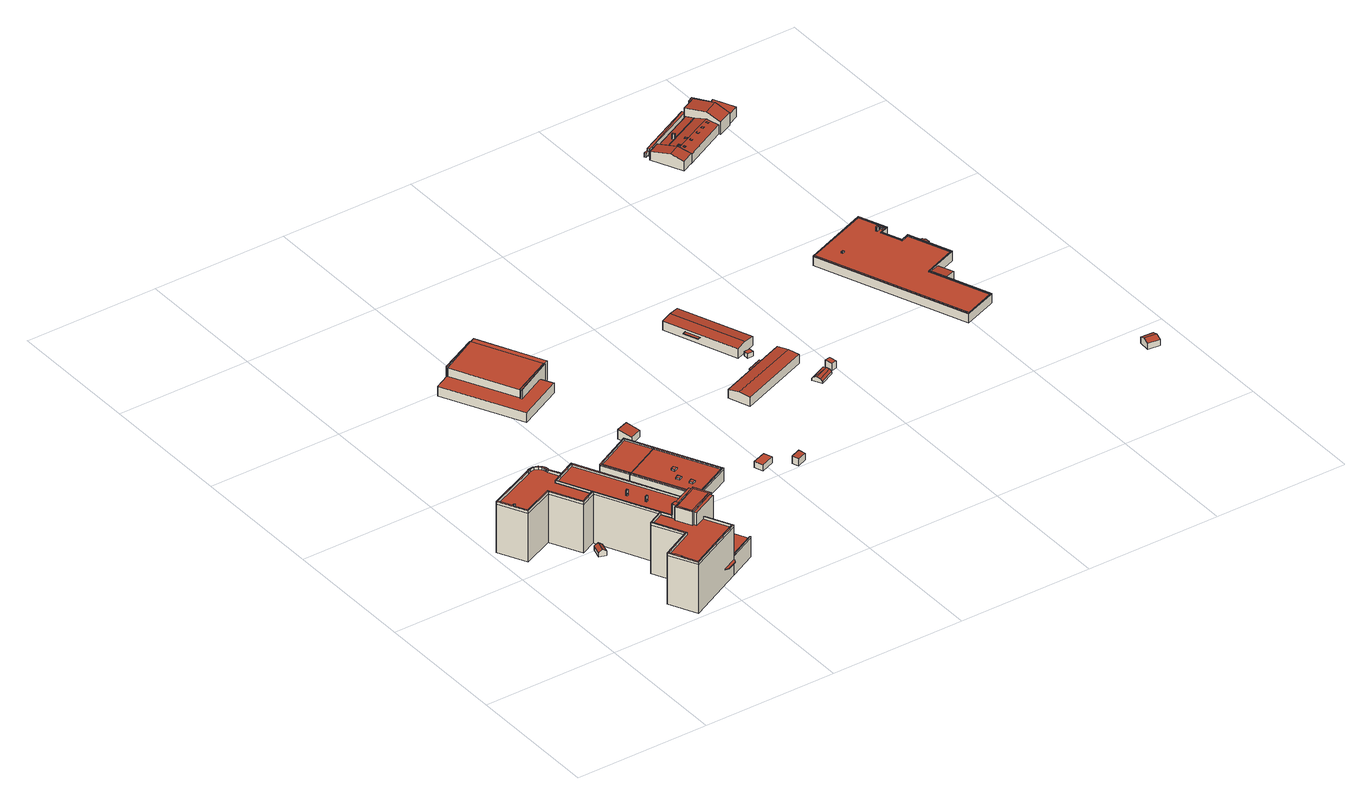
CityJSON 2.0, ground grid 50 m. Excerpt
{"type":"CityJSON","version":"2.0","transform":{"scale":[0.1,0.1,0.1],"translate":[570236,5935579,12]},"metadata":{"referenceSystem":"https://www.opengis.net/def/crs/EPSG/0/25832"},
"CityObjects":{
"building1":{"type":"Building","attributes":{"Grundfläche 2D":"10.996940","Grundhöhe NN":"15.233"},"geometry":[{"type":"Solid","lod":"3","boundaries":[[[[0,1,2,3]],[[4,0,3,5]],[[5,3,2,6,7]],[[4,5,7,8]],[[1,0,4,8,9]],[[2,1,9,6]],[[7,6,9,8]]]],"semantics":{"surfaces":[{"type":"RoofSurface"},{"type":"WallSurface"},{"type":"GroundSurface"}],"values":[[0,0,1,1,1,1,2]]}}]},
"building2":{"type":"Building","attributes":{"Grundfläche 2D":"1399.948325","Grundhöhe NN":"14.405"},"children":["building2-1","building2-2","building2-3","building2-4","building2-5","building2-6","building2-7","building2-8"],"geometry":[{"type":"MultiSurface","lod":"3","boundaries":[[[10,11,12,13,14,15,16,17,18,19,20,21,22,23,24,25,26,27,28,29,30,31,32,33,34,35,36,37,38,39,40,41]],[[42,43,44,45,46,47,48,49,50,51,52,53,54,55,56,57,58,59]],[[60,61,41,40,62,24,23,63,64,65,66,67,68]],[[69,70,71,72,73,74,75,76]],[[77,78,79,80,81,82,83]],[[84,85,86,87,88,89,90,91,92,93,94,95,96,97,98,99,100,101]],[[102,103,104,105,106,107,108,109,110,111,112,113,114,115,116,117,118,119]],[[120,121,122,123,124]],[[125,126,127,128,129,130,131]],[[132,133,134,135]],[[136,133,132]],[[137,138,133,136]],[[139,138,137]],[[140,141,142,138,139]],[[143,144,135,134,142,141,145,146,147]],[[134,133,138,142]],[[148,149,150,151]],[[152,153,154,155]],[[156,157,158,159,160]],[[88,25,24,161,89]],[[88,87,26,25]],[[87,86,27,26]],[[86,85,28,27]],[[29,84,101,30]],[[31,30,101,100]],[[32,31,100,99]],[[33,32,99,98]],[[98,97,34,33]],[[35,34,97,96]],[[96,95,36,35]],[[37,36,95,94]],[[38,37,94,93]],[[39,38,93,92]],[[91,162,40,39,92]],[[163,10,41,164,165]],[[163,166,11,10]],[[166,167,12,11]],[[167,168,13,12]],[[168,169,14,13]],[[169,170,15,14]],[[170,171,16,15]],[[171,172,17,16]],[[172,173,18,17]],[[173,174,19,18]],[[174,175,20,19]],[[175,176,21,20]],[[176,177,22,21]],[[178,179,23,22,177]],[[180,51,50,181,182]],[[180,183,52,51]],[[183,184,53,52]],[[184,185,54,53]],[[185,186,55,54]],[[186,187,56,55]],[[106,105,58,57]],[[105,104,59,58]],[[104,103,42,59]],[[103,102,43,42]],[[44,43,102,119]],[[119,118,45,44]],[[46,45,118,117]],[[117,116,47,46]],[[116,115,48,47]],[[114,188,49,48,115]],[[189,190,61,60]],[[190,164,41,61]],[[40,162,191,62]],[[191,161,24,62]],[[49,188,192,64,63,23,179,181,50]],[[120,124,66,65]],[[124,123,67,66]],[[68,67,123,122]],[[180,182,193,194]],[[183,180,194,195]],[[184,183,195,196]],[[185,184,196,197]],[[198,186,185,197,199,81]],[[80,79,127,126,187,186,198,81]],[[200,78,77,83,82,201,202]],[[82,81,199,201]],[[203,129,128,127,79,78,200]],[[129,203,204,74,130]],[[130,74,73,131]],[[163,165,205,206]],[[166,163,206,207]],[[167,166,207,208]],[[168,167,208,209]],[[169,168,209,210]],[[170,169,210,211]],[[171,170,211,212]],[[172,171,212,213]],[[173,172,213,214]],[[174,173,214,215]],[[175,174,215,216]],[[176,175,216,217]],[[177,176,217,218]],[[178,177,218,219]],[[136,132,135,111,110,109]],[[152,155,72,71,139,137,136,109,108]],[[69,220,221,141,140,139,71,70]],[[146,145,141,221,222,148,151]],[[144,112,111,135]],[[149,148,222,223]],[[189,60,68,122,121,150,149,223,224]],[[190,189,224,225]],[[165,164,190,225,205]],[[162,91,90,191]],[[161,191,90,89]],[[181,179,178,219,193,182]],[[188,114,113,192]],[[152,108,107,153]],[[57,56,187,126,125,154,153,107,106]],[[73,72,155,154,125,131]],[[120,65,64,156,160,150,121]],[[157,156,64,192,113,112,144]],[[157,144,143,158]],[[158,143,147,159]],[[151,150,160,159,147,146]],[[226,76,75,74,204,227]],[[69,76,226,220]],[[212,211,210,209,208,207,206,205,225,224,223,222,221,220,226,227,204,203,200,202,201,199,197,196,195,194,193,219,218,217,216,215,214,213]]],"semantics":{"surfaces":[{"type":"RoofSurface"},{"type":"WallSurface"},{"type":"GroundSurface"}],"values":[0,0,0,0,0,0,0,0,0,0,0,0,0,0,0,0,0,0,0,1,1,1,1,1,1,1,1,1,1,1,1,1,1,1,1,1,1,1,1,1,1,1,1,1,1,1,1,1,1,1,1,1,1,1,1,1,1,1,1,1,1,1,1,1,1,1,1,1,1,1,1,1,1,1,1,1,1,1,1,1,1,1,1,1,1,1,1,1,1,1,1,1,1,1,1,1,1,1,1,1,1,1,1,1,1,1,1,1,1,1,1,1,1,1,1,1,1,1,1,1,2]}}]},
"building2-1":{"type":"BuildingInstallation","parents":["building2"],"geometry":[{"type":"MultiSurface","lod":"3","boundaries":[[[228,229,230,231]],[[231,230,232,233]],[[228,231,233,234]],[[229,228,234,235]],[[230,229,235,232]]],"semantics":{"surfaces":[{"type":"RoofSurface"},{"type":"WallSurface"}],"values":[0,1,1,1,1]}}]},
"building2-2":{"type":"BuildingInstallation","parents":["building2"],"geometry":[{"type":"MultiSurface","lod":"3","boundaries":[[[236,237,238,239]],[[239,238,240,241]],[[236,239,241,242]],[[237,236,242,243]],[[238,237,243,240]]],"semantics":{"surfaces":[{"type":"RoofSurface"},{"type":"WallSurface"}],"values":[0,1,1,1,1]}}]},
"building2-3":{"type":"BuildingInstallation","parents":["building2"],"geometry":[{"type":"MultiSurface","lod":"3","boundaries":[[[244,245,246,247]],[[247,246,248,249]],[[244,247,249,250]],[[245,244,250,251]],[[246,245,251,248]]],"semantics":{"surfaces":[{"type":"RoofSurface"},{"type":"WallSurface"}],"values":[0,1,1,1,1]}}]},
"building2-4":{"type":"BuildingInstallation","parents":["building2"],"geometry":[{"type":"MultiSurface","lod":"3","boundaries":[[[252,253,254,255]],[[255,254,256,257]],[[252,255,257,258]],[[253,252,258,259]],[[254,253,259,256]]],"semantics":{"surfaces":[{"type":"RoofSurface"},{"type":"WallSurface"}],"values":[0,1,1,1,1]}}]},
"building2-5":{"type":"BuildingInstallation","parents":["building2"],"geometry":[{"type":"MultiSurface","lod":"3","boundaries":[[[260,261,262,263]],[[75,76,263,262]],[[76,69,260,263]],[[70,261,260,69]],[[70,75,262,261]]],"semantics":{"surfaces":[{"type":"RoofSurface"},{"type":"WallSurface"}],"values":[0,1,1,1,1]}}]},
"building2-6":{"type":"BuildingInstallation","parents":["building2"],"geometry":[{"type":"MultiSurface","lod":"3","boundaries":[[[264,265,266,267,198]],[[266,265,264,82,83,77]],[[267,266,77,80]],[[198,267,80,81]],[[264,198,81,82]]],"semantics":{"surfaces":[{"type":"RoofSurface"},{"type":"WallSurface"}],"values":[0,1,1,1,1]}}]},
"building2-7":{"type":"BuildingInstallation","parents":["building2"],"geometry":[{"type":"MultiSurface","lod":"3","boundaries":[[[268,269,270,271]],[[29,28,271,270]],[[272,268,271,28,85]],[[269,268,272,273]],[[84,29,270,269,273]]],"semantics":{"surfaces":[{"type":"RoofSurface"},{"type":"WallSurface"}],"values":[0,1,1,1,1]}}]},
"building2-8":{"type":"BuildingInstallation","parents":["building2"],"geometry":[{"type":"MultiSurface","lod":"3","boundaries":[[[274,275,276,277,278,279]],[[280,281,278,277]],[[281,282,279,278]],[[282,283,274,279]],[[283,284,275,274]],[[284,285,276,275]],[[285,280,277,276]],[[280,285,284,283,282,281]]],"semantics":{"surfaces":[{"type":"RoofSurface"},{"type":"WallSurface"},{"type":"OuterCeilingSurface"}],"values":[0,1,1,1,1,1,1,2]}}]},
"building3":{"type":"Building","attributes":{"Grundfläche 2D":"179.910492","Grundhöhe NN":"15.247"},"geometry":[{"type":"Solid","lod":"3","boundaries":[[[[286,287,288,289,290,291,292,293]],[[294,295,296,297]],[[298,297,288,287]],[[297,296,289,288]],[[290,289,296,295]],[[295,294,291,290]],[[294,299,292,291]],[[299,300,293,292]],[[300,301,286,293]],[[301,298,287,286]],[[300,299,302,303]],[[301,300,303,304]],[[298,301,304,305]],[[299,294,297,298,305,302]],[[305,304,303,302]]]],"semantics":{"surfaces":[{"type":"RoofSurface"},{"type":"WallSurface"},{"type":"GroundSurface"}],"values":[[0,0,1,1,1,1,1,1,1,1,1,1,1,1,2]]}}]},
"building4":{"type":"Building","attributes":{"Grundfläche 2D":"414.117150","Grundhöhe NN":"15.307"},"children":["building4-1","building4-2","building4-3"],"geometry":[{"type":"Solid","lod":"3","boundaries":[[[[306,307,288,287,308,309,292,291]],[[297,310,311,294]],[[312,308,287,298]],[[312,313,309,308]],[[313,299,292,309]],[[299,294,291,292]],[[294,311,306,291]],[[311,310,307,306]],[[288,307,310,297]],[[298,287,288,297]],[[298,297,294,299,314,315]],[[312,298,315,316]],[[313,312,316,317]],[[299,313,317,314]],[[316,315,314,317]]]],"semantics":{"surfaces":[{"type":"RoofSurface"},{"type":"WallSurface"},{"type":"GroundSurface"}],"values":[[0,0,1,1,1,1,1,1,1,1,1,1,1,1,2]]}}]},
"building4-1":{"type":"BuildingInstallation","parents":["building4"],"geometry":[{"type":"MultiSurface","lod":"3","boundaries":[[[318,319,320,321]],[[321,320,322,323]],[[318,321,323,324]],[[319,318,324,325]],[[320,319,325,322]]],"semantics":{"surfaces":[{"type":"RoofSurface"},{"type":"WallSurface"}],"values":[0,1,1,1,1]}}]},
"building4-2":{"type":"BuildingInstallation","parents":["building4"],"geometry":[{"type":"MultiSurface","lod":"3","boundaries":[[[326,327,328,329]],[[330,331,329,328]],[[326,329,331,332]],[[327,326,332,333]],[[333,330,328,327]]],"semantics":{"surfaces":[{"type":"RoofSurface"},{"type":"WallSurface"}],"values":[0,1,1,1,1]}}]},
"building4-3":{"type":"BuildingInstallation","parents":["building4"],"geometry":[{"type":"MultiSurface","lod":"3","boundaries":[[[334,335,336,337]],[[337,336,338,339]],[[339,340,334,337]],[[340,341,335,334]],[[336,335,341,338]]],"semantics":{"surfaces":[{"type":"RoofSurface"},{"type":"WallSurface"}],"values":[0,1,1,1,1]}}]},
"building5":{"type":"Building","attributes":{"Grundfläche 2D":"747.707586","Grundhöhe NN":"15.273"},"children":["building5-1","building5-2"],"geometry":[{"type":"Solid","lod":"3","boundaries":[[[[342,343,344,345,346]],[[342,346,345,347,348,349,350,351,352,353]],[[354,355,349,348]],[[356,351,350]],[[357,358,359,360,361,362,363,364,365,366]],[[345,344,367,368]],[[347,345,368,369]],[[348,347,369,370]],[[355,354,348,370,371,359,358]],[[355,358,357,349]],[[349,357,366,350]],[[350,366,365,356]],[[356,365,364,351]],[[372,353,352,351,364,363,373]],[[342,353,372,374]],[[343,342,374,375]],[[344,343,375,367]],[[360,359,371,376]],[[361,360,376,377]],[[362,361,377,378]],[[363,362,378,373]],[[370,369,368,367,375,374,372,373,378,377,376,371]]]],"semantics":{"surfaces":[{"type":"RoofSurface"},{"type":"WallSurface"},{"type":"GroundSurface"}],"values":[[0,0,0,0,0,1,1,1,1,1,1,1,1,1,1,1,1,1,1,1,1,2]]}}]},
"building5-1":{"type":"BuildingInstallation","parents":["building5"],"geometry":[{"type":"MultiSurface","lod":"3","boundaries":[[[342,346,379,380,353]],[[342,346,342,353]],[[350,356,379,346,381]],[[356,351,380,379]],[[351,352,353,380]]],"semantics":{"surfaces":[{"type":"RoofSurface"},{"type":"WallSurface"}],"values":[0,1,1,1,1]}}]},
"building5-2":{"type":"BuildingInstallation","parents":["building5"],"geometry":[{"type":"MultiSurface","lod":"3","boundaries":[[[382,383,384,385,345,347]],[[348,354,355,384,383,382]],[[355,349,345,385,384]],[[348,382,347]]],"semantics":{"surfaces":[{"type":"RoofSurface"},{"type":"WallSurface"}],"values":[0,1,1,1]}}]},
"building6":{"type":"Building","attributes":{"Grundfläche 2D":"24.891942","Grundhöhe NN":"15.248"},"geometry":[{"type":"Solid","lod":"3","boundaries":[[[[386,387,388,389]],[[390,391,389,388]],[[391,392,386,389]],[[392,393,387,386]],[[393,390,388,387]],[[393,392,391,390]]]],"semantics":{"surfaces":[{"type":"RoofSurface"},{"type":"WallSurface"},{"type":"GroundSurface"}],"values":[[0,1,1,1,1,2]]}}]},
"building7":{"type":"Building","attributes":{"Grundfläche 2D":"18.030884","Grundhöhe NN":"15.237"},"geometry":[{"type":"Solid","lod":"3","boundaries":[[[[394,395,396,397]],[[398,399,397,396]],[[399,400,394,397]],[[400,401,395,394]],[[401,398,396,395]],[[401,400,399,398]]]],"semantics":{"surfaces":[{"type":"RoofSurface"},{"type":"WallSurface"},{"type":"GroundSurface"}],"values":[[0,1,1,1,1,2]]}}]},
"building8":{"type":"Building","attributes":{"Grundfläche 2D":"9.480301","Grundhöhe NN":"14.914"},"geometry":[{"type":"Solid","lod":"3","boundaries":[[[[402,403,404,405]],[[406,407,405,404]],[[407,408,402,405]],[[408,409,403,402]],[[409,406,404,403]],[[409,408,407,406]]]],"semantics":{"surfaces":[{"type":"RoofSurface"},{"type":"WallSurface"},{"type":"GroundSurface"}],"values":[[0,1,1,1,1,2]]}}]},
"building9":{"type":"Building","attributes":{"Grundfläche 2D":"239.875899","Grundhöhe NN":"15.065"},"children":["building9-1"],"geometry":[{"type":"Solid","lod":"3","boundaries":[[[[410,411,412,413]],[[412,414,415,413]],[[411,410,416,417]],[[414,412,411,417,418]],[[415,414,418,419]],[[416,410,413,415,419]],[[417,416,419,418]]]],"semantics":{"surfaces":[{"type":"RoofSurface"},{"type":"WallSurface"},{"type":"GroundSurface"}],"values":[[0,0,1,1,1,1,2]]}}]},
"building9-1":{"type":"BuildingInstallation","parents":["building9"],"geometry":[{"type":"MultiSurface","lod":"3","boundaries":[[[420,421,422,423]],[[424,425,423,422]],[[425,426,420,423]],[[426,427,421,420]],[[427,424,422,421]],[[427,426,425,424]]],"semantics":{"surfaces":[{"type":"RoofSurface"},{"type":"WallSurface"},{"type":"OuterCeilingSurface"}],"values":[0,1,1,1,1,2]}}]},
"building10":{"type":"Building","attributes":{"Grundfläche 2D":"3.942896","Grundhöhe NN":"15.190"},"geometry":[{"type":"Solid","lod":"3","boundaries":[[[[428,429,430,431]],[[432,433,431,430]],[[433,434,428,431]],[[434,435,429,428]],[[435,432,430,429]],[[435,434,433,432]]]],"semantics":{"surfaces":[{"type":"RoofSurface"},{"type":"WallSurface"},{"type":"GroundSurface"}],"values":[[0,1,1,1,1,2]]}}]},
"building11":{"type":"Building","attributes":{"Grundfläche 2D":"238.827164","Grundhöhe NN":"15.019"},"children":["building11-1"],"geometry":[{"type":"Solid","lod":"3","boundaries":[[[[436,437,438,439]],[[437,440,441,438]],[[440,437,436,442,443]],[[440,443,444,441]],[[439,438,441,444,445]],[[436,439,445,442]],[[444,443,442,445]]]],"semantics":{"surfaces":[{"type":"RoofSurface"},{"type":"WallSurface"},{"type":"GroundSurface"}],"values":[[0,0,1,1,1,1,2]]}}]},
"building11-1":{"type":"BuildingInstallation","parents":["building11"],"geometry":[{"type":"MultiSurface","lod":"3","boundaries":[[[446,447,448,449]],[[450,451,449,448]],[[451,452,446,449]],[[452,453,447,446]],[[453,450,448,447]],[[453,452,451,450]]],"semantics":{"surfaces":[{"type":"RoofSurface"},{"type":"WallSurface"},{"type":"OuterCeilingSurface"}],"values":[0,1,1,1,1,2]}}]},
"building12":{"type":"Building","attributes":{"Grundfläche 2D":"23.758027","Grundhöhe NN":"15.000"},"geometry":[{"type":"Solid","lod":"3","boundaries":[[[[454,455,456,457]],[[458,454,457,459]],[[460,459,461]],[[458,459,460]],[[462,461,463]],[[460,461,462]],[[463,461,459,457,456,464,465]],[[462,463,465,466]],[[467,455,454,458,460,462,466,468]],[[456,455,467,464]],[[466,465,464,467,468]]]],"semantics":{"surfaces":[{"type":"RoofSurface"},{"type":"WallSurface"},{"type":"GroundSurface"}],"values":[[0,0,0,0,0,0,1,1,1,1,2]]}}]},
"building13":{"type":"Building","attributes":{"Grundfläche 2D":"5.948503","Grundhöhe NN":"14.941"},"geometry":[{"type":"Solid","lod":"3","boundaries":[[[[469,470,471,472]],[[473,474,472,471]],[[474,475,469,472]],[[475,476,470,469]],[[476,473,471,470]],[[476,475,474,473]]]],"semantics":{"surfaces":[{"type":"RoofSurface"},{"type":"WallSurface"},{"type":"GroundSurface"}],"values":[[0,1,1,1,1,2]]}}]},
"building14":{"type":"Building","attributes":{"Grundfläche 2D":"1216.744386","Grundhöhe NN":"14.390"},"children":["building14-1","building14-2","building14-3","building14-4","building14-5"],"geometry":[{"type":"Solid","lod":"3","boundaries":[[[[477,478,479,480,481,482,483,484,485,486,487],[488,489,490,491,492,493,494,495,496,497,498,499]],[[500,501,502,503,504,505,506,507,508,509,510,511]],[[490,489,503,502]],[[502,501,491,490]],[[492,491,501,500]],[[500,511,493,492]],[[511,510,494,493]],[[495,494,510,509]],[[496,495,509,508]],[[508,507,497,496]],[[507,506,498,497]],[[506,505,499,498]],[[512,513,477,487]],[[513,514,478,477]],[[514,515,479,478]],[[515,516,480,479]],[[516,517,481,480]],[[517,518,482,481]],[[519,483,482,518]],[[519,520,484,483]],[[505,504,488,499]],[[489,488,504,503]],[[521,522,523,486,485,484,520]],[[523,512,487,486]],[[512,523,524,525]],[[513,512,525,526]],[[514,513,526,527]],[[515,514,527,528]],[[516,515,528,529]],[[517,516,529,530]],[[518,517,530,531]],[[519,518,531,532]],[[520,519,532,533]],[[523,522,521,520,533,534,524]],[[524,534,533,532,531,530,529,528,527,526,525]]]],"semantics":{"surfaces":[{"type":"RoofSurface"},{"type":"WallSurface"},{"type":"GroundSurface"}],"values":[[0,0,1,1,1,1,1,1,1,1,1,1,1,1,1,1,1,1,1,1,1,1,1,1,1,1,1,1,1,1,1,1,1,1,2]]}}]},
"building14-1":{"type":"BuildingInstallation","parents":["building14"],"geometry":[{"type":"MultiSurface","lod":"3","boundaries":[[[535,536,537,538]],[[538,537,539,540]],[[535,538,540,541]],[[536,535,541,542]],[[537,536,542,539]]],"semantics":{"surfaces":[{"type":"RoofSurface"},{"type":"WallSurface"}],"values":[0,1,1,1,1]}}]},
"building14-2":{"type":"BuildingInstallation","parents":["building14"],"geometry":[{"type":"MultiSurface","lod":"3","boundaries":[[[543,544,545,546]],[[546,545,547,548]],[[543,546,548,549]],[[544,543,549,550]],[[545,544,550,547]]],"semantics":{"surfaces":[{"type":"RoofSurface"},{"type":"WallSurface"}],"values":[0,1,1,1,1]}}]},
"building14-3":{"type":"BuildingInstallation","parents":["building14"],"geometry":[{"type":"MultiSurface","lod":"3","boundaries":[[[551,552,553,554]],[[554,553,555,556]],[[551,554,556,557]],[[552,551,557,558]],[[553,552,558,555]]],"semantics":{"surfaces":[{"type":"RoofSurface"},{"type":"WallSurface"}],"values":[0,1,1,1,1]}}]},
"building14-4":{"type":"BuildingInstallation","parents":["building14"],"geometry":[{"type":"MultiSurface","lod":"3","boundaries":[[[559,560,561,562]],[[563,564,562,561]],[[564,565,559,562]],[[565,566,560,559]],[[566,563,561,560]],[[566,565,564,563]]],"semantics":{"surfaces":[{"type":"RoofSurface"},{"type":"WallSurface"},{"type":"OuterCeilingSurface"}],"values":[0,1,1,1,1,2]}}]},
"building14-5":{"type":"BuildingInstallation","parents":["building14"],"geometry":[{"type":"MultiSurface","lod":"3","boundaries":[[[567,568,569,570]],[[571,572,573,568,567,574,575,576]],[[570,569,577,578]],[[574,567,570,578,579]],[[575,574,579,580]],[[576,575,580,581]],[[571,576,581,582]],[[572,571,582,583]],[[573,572,583,584]],[[569,568,573,584,577]],[[577,584,583,582,581,580,579,578]]],"semantics":{"surfaces":[{"type":"RoofSurface"},{"type":"WallSurface"},{"type":"OuterCeilingSurface"}],"values":[0,0,1,1,1,1,1,1,1,1,2]}}]},
"building15":{"type":"Building","attributes":{"Grundfläche 2D":"1.382675","Grundhöhe NN":"13.227"},"geometry":[{"type":"Solid","lod":"3","boundaries":[[[[585,586,587,588]],[[589,590,588,587]],[[590,591,585,588]],[[591,592,586,585]],[[592,589,587,586]],[[592,591,590,589]]]],"semantics":{"surfaces":[{"type":"RoofSurface"},{"type":"WallSurface"},{"type":"GroundSurface"}],"values":[[0,1,1,1,1,2]]}}]},
"building16":{"type":"Building","attributes":{"Grundfläche 2D":"27.230017","Grundhöhe NN":"14.350"},"geometry":[{"type":"Solid","lod":"3","boundaries":[[[[593,594,595,596]],[[597,598,596,595]],[[598,599,593,596]],[[599,600,594,593]],[[600,597,595,594]],[[600,599,598,597]]]],"semantics":{"surfaces":[{"type":"RoofSurface"},{"type":"WallSurface"},{"type":"GroundSurface"}],"values":[[0,1,1,1,1,2]]}}]},
"building17":{"type":"Building","attributes":{"Grundfläche 2D":"120.356057","Grundhöhe NN":"13.075"},"children":["building17-1"],"geometry":[{"type":"Solid","lod":"3","boundaries":[[[[601,602,603,604,605,606]],[[607,608,609,610,611,612]],[[613,614,615,616,611,610]],[[602,601,617,618]],[[603,602,618,619]],[[601,606,605,604,620,617]],[[607,612,621,622]],[[623,620,604,603,619,624,615,614,613,610,609,608,607,622,625]],[[616,615,624,626]],[[621,612,611,616,626]],[[624,619,618,617,620,623,625,622,621,626]]]],"semantics":{"surfaces":[{"type":"RoofSurface"},{"type":"WallSurface"},{"type":"GroundSurface"}],"values":[[0,0,0,1,1,1,1,1,1,1,2]]}}]},
"building17-1":{"type":"BuildingInstallation","parents":["building17"],"geometry":[{"type":"MultiSurface","lod":"3","boundaries":[[[627,628,629,630]],[[606,631,630,629]],[[631,632,627,630]],[[628,627,632,605]],[[629,628,605,606]]],"semantics":{"surfaces":[{"type":"RoofSurface"},{"type":"WallSurface"}],"values":[0,1,1,1,1]}}]},
"building18":{"type":"Building","attributes":{"Grundfläche 2D":"20.171327","Grundhöhe NN":"15.499"},"geometry":[{"type":"Solid","lod":"3","boundaries":[[[[633,634,635,636]],[[637,633,636,638]],[[638,636,635,639,640]],[[637,638,640,641]],[[634,633,637,641,642]],[[635,634,642,639]],[[640,639,642,641]]]],"semantics":{"surfaces":[{"type":"RoofSurface"},{"type":"WallSurface"},{"type":"GroundSurface"}],"values":[[0,0,1,1,1,1,2]]}}]},
"building19":{"type":"Building","attributes":{"Grundfläche 2D":"29.594068","Grundhöhe NN":"12.738"},"geometry":[{"type":"Solid","lod":"3","boundaries":[[[[643,644,645,646,647]],[[648,645,644,649]],[[650,651,652,643,647,646]],[[652,653,644,643]],[[653,654,649,644]],[[654,655,648,649]],[[655,656,645,648]],[[656,650,646,645]],[[650,656,655,654,653,652,651]]]],"semantics":{"surfaces":[{"type":"RoofSurface"},{"type":"WallSurface"},{"type":"GroundSurface"}],"values":[[0,0,1,1,1,1,1,1,2]]}}]},
"building20":{"type":"Building","attributes":{"Grundfläche 2D":"246.777810","Grundhöhe NN":"12.738"},"children":["building20-1","building20-2","building20-3","building20-4","building20-5","building20-6","building20-7"],"geometry":[{"type":"Solid","lod":"3","boundaries":[[[[657,658,659,660,661,662]],[[659,601,604,663,662,661,660]],[[664,665,666,667]],[[668,669,667,666]],[[658,657,670,671]],[[604,601,672,673]],[[657,662,663,604,673,674,675,670]],[[665,664,676,677]],[[668,666,665,677,678]],[[669,668,678,679]],[[659,658,671,676,664,667,669,679,672,601]],[[670,675,674,673,672,679,678,677,676,671]]]],"semantics":{"surfaces":[{"type":"RoofSurface"},{"type":"WallSurface"},{"type":"GroundSurface"}],"values":[[0,0,0,0,1,1,1,1,1,1,1,2]]}}]},
"building20-1":{"type":"BuildingInstallation","parents":["building20"],"geometry":[{"type":"MultiSurface","lod":"3","boundaries":[[[680,681,682,683]],[[681,680,684,685]],[[680,683,686,684]],[[683,682,687,686]],[[682,681,685,687]]],"semantics":{"surfaces":[{"type":"RoofSurface"},{"type":"WallSurface"}],"values":[0,1,1,1,1]}}]},
"building20-2":{"type":"BuildingInstallation","parents":["building20"],"geometry":[{"type":"MultiSurface","lod":"3","boundaries":[[[688,689,690,691]],[[690,689,692,693]],[[691,690,693,694]],[[694,695,688,691]],[[695,692,689,688]]],"semantics":{"surfaces":[{"type":"RoofSurface"},{"type":"WallSurface"}],"values":[0,1,1,1,1]}}]},
"building20-3":{"type":"BuildingInstallation","parents":["building20"],"geometry":[{"type":"MultiSurface","lod":"3","boundaries":[[[696,697,698,699]],[[699,698,700,701]],[[696,699,701,702]],[[702,703,697,696]],[[703,700,698,697]]],"semantics":{"surfaces":[{"type":"RoofSurface"},{"type":"WallSurface"}],"values":[0,1,1,1,1]}}]},
"building20-4":{"type":"BuildingInstallation","parents":["building20"],"geometry":[{"type":"MultiSurface","lod":"3","boundaries":[[[704,705,706,707]],[[707,706,708,709]],[[704,707,709,710]],[[710,711,705,704]],[[711,708,706,705]]],"semantics":{"surfaces":[{"type":"RoofSurface"},{"type":"WallSurface"}],"values":[0,1,1,1,1]}}]},
"building20-5":{"type":"BuildingInstallation","parents":["building20"],"geometry":[{"type":"MultiSurface","lod":"3","boundaries":[[[712,713,714,715]],[[715,714,716,717]],[[714,713,718,716]],[[712,715,717,719]],[[713,712,719,718]]],"semantics":{"surfaces":[{"type":"RoofSurface"},{"type":"WallSurface"}],"values":[0,1,1,1,1]}}]},
"building20-6":{"type":"BuildingInstallation","parents":["building20"],"geometry":[{"type":"MultiSurface","lod":"3","boundaries":[[[720,721,722,723]],[[723,722,724,725]],[[720,723,725,726]],[[721,720,726,727]],[[722,721,727,724]]],"semantics":{"surfaces":[{"type":"RoofSurface"},{"type":"WallSurface"}],"values":[0,1,1,1,1]}}]},
"building20-7":{"type":"BuildingInstallation","parents":["building20"],"geometry":[{"type":"MultiSurface","lod":"3","boundaries":[[[728,729,730,731]],[[732,733,731,730]],[[728,731,733,734]],[[734,735,729,728]],[[730,729,735,732]]],"semantics":{"surfaces":[{"type":"RoofSurface"},{"type":"WallSurface"}],"values":[0,1,1,1,1]}}]},
"building21":{"type":"Building","attributes":{"Grundfläche 2D":"40.689357","Grundhöhe NN":"12.738"},"children":["building21-1"],"geometry":[{"type":"Solid","lod":"3","boundaries":[[[[736,737,738,739]],[[738,740,741,739]],[[736,739,741,742]],[[737,736,742,743]],[[738,737,743,740]],[[741,740,743,742]]]],"semantics":{"surfaces":[{"type":"RoofSurface"},{"type":"WallSurface"},{"type":"GroundSurface"}],"values":[[0,1,1,1,1,2]]}}]},
"building21-1":{"type":"BuildingInstallation","parents":["building21"],"geometry":[{"type":"MultiSurface","lod":"3","boundaries":[[[744,745,746,747]],[[746,748,749,747]],[[744,747,749,750]],[[745,744,750,751]],[[746,745,751,748]],[[751,750,749,748]]],"semantics":{"surfaces":[{"type":"RoofSurface"},{"type":"WallSurface"},{"type":"OuterCeilingSurface"}],"values":[0,1,1,1,1,2]}}]}
},
"vertices":[
[265,430,57],[278,426,48],[289,466,48],[276,470,57],[252,434,48],[263,474,48],[289,466,32],[263,474,32],[252,434,32],[278,426,32],
[248,701,222],[248,707,222],[247,713,222],[245,719,222],[242,724,222],[231,735,222],[215,741,222],[198,739,222],[184,731,222],[8,653,222],[60,550,222],[176,602,222],[232,488,222],[289,516,222],[287,520,222],[234,494,222],[177,608,222],[62,556,222],[41,599,222],[39,604,222],[15,651,222],[186,727,222],[200,735,222],[215,736,222],[229,730,222],[237,723,222],[240,717,222],[242,712,222],[243,706,222],[244,700,222],[265,657,222],[269,659,222],[309,62,221],[312,63,221],[302,82,221],[300,81,221],[289,102,221],[401,159,221],[344,271,221],[398,298,221],[396,301,221],[339,272,221],[395,161,221],[282,103,221],[334,2,221],[546,108,221],[498,203,221],[494,201,221],[540,110,221],[336,8,221],[513,311,222],[326,687,222],[228,638,222],[396,301,222],[416,263,222],[419,264,222],[233,636,222],[324,681,222],[510,309,222],[546,268,63],[547,265,63],[557,246,63],[552,243,63],[553,240,63],[599,264,63],[588,285,63],[586,288,63],[649,163,96],[622,216,96],[518,164,96],[545,111,96],[546,108,96],[651,160,96],[650,161,96],[39,604,212],[41,599,212],[62,556,212],[177,608,212],[234,494,212],[287,520,212],[228,638,212],[265,657,212],[244,700,212],[243,706,212],[242,712,212],[240,717,212],[237,723,212],[229,730,212],[215,736,212],[200,735,212],[186,727,212],[15,651,212],[312,63,212],[309,62,212],[336,8,212],[540,110,212],[494,201,212],[456,183,212],[451,193,212],[446,190,212],[418,245,212],[417,248,212],[422,250,212],[416,263,212],[398,298,212],[344,271,212],[401,159,212],[289,102,212],[300,81,212],[302,82,212],[419,264,214],[432,271,214],[510,309,214],[324,681,214],[233,636,214],[557,233,127],[498,203,127],[518,164,127],[622,216,127],[623,216,127],[599,264,127],[553,240,127],[418,245,264],[449,197,265],[425,247,265],[417,248,264],[446,190,264],[451,193,264],[548,247,265],[557,246,264],[546,268,264],[527,305,264],[524,296,265],[423,248,265],[422,250,264],[523,302,264],[438,260,264],[440,256,265],[523,302,260],[517,313,260],[432,271,260],[438,260,260],[451,193,260],[456,183,260],[557,233,260],[552,243,260],[416,263,266],[422,250,266],[423,248,266],[440,256,266],[432,271,266],[287,520,214],[265,657,214],[248,701,212],[269,659,214],[269,659,212],[248,707,212],[247,713,212],[245,719,212],[242,724,212],[231,735,212],[215,741,212],[198,739,212],[184,731,212],[8,653,212],[60,550,212],[176,602,212],[232,488,212],[289,516,212],[289,516,214],[339,272,212],[396,301,214],[396,301,212],[395,161,212],[282,103,212],[334,2,212],[546,108,212],[498,203,212],[398,298,214],[513,311,214],[326,687,214],[228,638,214],[416,263,214],[396,301,24],[339,272,24],[395,161,24],[282,103,24],[334,2,24],[546,108,103],[546,108,24],[622,216,24],[651,160,24],[650,161,24],[623,216,24],[599,264,24],[269,659,24],[248,701,24],[248,707,24],[247,713,24],[245,719,24],[242,724,24],[231,735,24],[215,741,24],[198,739,24],[184,731,24],[8,653,24],[60,550,24],[176,602,24],[232,488,24],[289,516,24],[546,268,24],[527,305,24],[523,302,24],[517,313,24],[513,311,24],[326,687,24],[586,288,24],[588,285,24],
[376,454,226],[385,458,226],[383,462,226],[374,457,226],[383,462,214],[374,457,214],[376,454,214],[385,458,214],
[402,381,220],[407,383,220],[404,388,220],[399,386,220],[404,388,214],[399,386,214],[402,381,214],[407,383,214],
[371,443,220],[376,445,220],[373,450,220],[369,448,220],[373,450,214],[369,448,214],[371,443,214],[376,445,214],
[407,390,226],[416,395,226],[415,398,226],[406,394,226],[415,398,214],[406,394,214],[407,390,214],[416,395,214],
[546,268,73],[547,265,73],[588,285,73],[586,288,73],
[651,160,103],[650,161,103],[649,163,103],[545,111,103],
[46,601,225],[43,606,225],[39,604,225],[41,599,225],[46,601,212],[43,606,212],
[505,74,88],[540,90,88],[546,103,88],[543,107,88],[490,80,88],[492,77,88],[543,107,86],[490,80,86],[492,77,86],[505,74,86],[540,90,86],[546,103,86],
[511,790,85],[559,693,85],[563,695,85],[517,787,85],[657,858,85],[703,765,85],[707,767,85],[659,864,85],[703,765,80],[657,858,80],[517,787,80],[563,695,80],[559,693,80],[707,767,80],[659,864,80],[511,790,80],[707,767,32],[659,864,32],[511,790,32],[559,693,32],
[813,545,85],[673,475,85],[671,469,85],[819,543,85],[673,475,80],[813,545,80],[671,469,80],[819,543,80],[707,767,33],[559,693,33],[671,469,33],[819,543,33],
[692,533,86],[705,539,86],[699,551,86],[686,545,86],[699,551,80],[686,545,80],[692,533,80],[705,539,80],
[681,636,86],[687,624,86],[700,630,86],[694,643,86],[700,630,80],[694,643,80],[681,636,80],[687,624,80],
[665,588,86],[671,576,86],[683,582,86],[677,594,86],[683,582,80],[677,594,80],[665,588,80],[671,576,80],
[677,1322,107],[694,1330,107],[576,1567,107],[559,1558,107],[676,1323,107],[557,1562,107],[414,1491,102],[418,1487,102],[536,1253,102],[536,1247,102],[647,1303,106],[679,1319,107],[415,1489,102],[416,1486,102],[533,1252,102],[418,1487,70],[416,1486,70],[415,1489,70],[359,1461,70],[502,1175,70],[670,1259,70],[647,1303,70],[536,1247,70],[533,1252,70],[536,1253,70],[576,1567,33],[559,1558,33],[557,1562,33],[414,1491,33],[415,1489,33],[679,1319,33],[647,1303,33],[677,1322,33],[694,1330,33],[359,1461,33],[502,1175,33],[670,1259,33],
[533,1252,107],[536,1247,107],[646,1308,106],
[414,1491,107],[415,1489,107],[416,1486,107],[418,1487,107],
[748,900,58],[730,949,68],[685,933,68],[703,883,58],[685,933,32],[703,883,32],[748,900,32],[730,949,32],
[956,518,56],[1006,537,56],[994,568,56],[944,550,56],[994,568,32],[944,550,32],[956,518,32],[1006,537,32],
[1067,479,55],[1103,493,55],[1094,516,58],[1058,502,58],[1094,516,29],[1058,502,29],[1067,479,29],[1103,493,29],
[1370,1018,65],[1104,914,65],[1119,875,70],[1385,979,70],[1134,836,65],[1401,940,65],[1370,1018,31],[1104,914,31],[1134,836,31],[1401,940,31],
[1232,978,57],[1237,966,57],[1291,987,57],[1286,999,57],[1291,987,55],[1286,999,55],[1232,978,55],[1237,966,55],
[1305,1059,49],[1304,1077,49],[1282,1076,49],[1283,1058,49],[1282,1076,32],[1283,1058,32],[1305,1059,32],[1304,1077,32],
[1235,1375,66],[1196,1360,70],[1299,1093,70],[1338,1108,66],[1157,1345,66],[1260,1078,66],[1235,1375,30],[1157,1345,30],[1260,1078,30],[1338,1108,30],
[1176,1260,57],[1196,1207,57],[1209,1212,57],[1188,1265,57],[1209,1212,55],[1188,1265,55],[1176,1260,55],[1196,1207,55],
[1392,812,47],[1396,806,38],[1450,832,38],[1447,839,47],[1387,823,50],[1442,849,50],[1382,833,47],[1436,860,47],[1378,841,38],[1433,867,38],[1450,832,30],[1433,867,30],[1378,841,30],[1396,806,30],[1382,833,30],
[1456,877,57],[1461,849,57],[1482,853,57],[1477,881,57],[1482,853,29],[1477,881,29],[1456,877,29],[1461,849,29],
[2135,1130,61],[2074,1287,61],[2043,1275,61],[2015,1347,61],[2046,1359,61],[2006,1462,61],[1761,1367,61],[1975,817,61],[2094,863,61],[2099,865,61],[2014,1083,61],[2093,865,61],[1979,821,61],[1766,1366,61],[1767,1367,61],[2003,1458,61],[2041,1359,61],[2012,1348,61],[2042,1272,61],[2070,1283,61],[2130,1131,61],[2009,1083,61],[2009,1081,61],[2003,1458,59],[1767,1367,59],[1766,1366,59],[1979,821,59],[2093,865,59],[2009,1081,59],[2009,1083,59],[2130,1131,59],[2070,1283,59],[2042,1272,59],[2012,1348,59],[2041,1359,59],[2014,1083,59],[2135,1130,59],[2074,1287,59],[2043,1275,59],[2015,1347,59],[2046,1359,59],[2006,1462,59],[1761,1367,59],[1975,817,59],[1980,819,59],[2094,863,59],[2099,865,59],[2099,865,24],[2014,1083,24],[2135,1130,24],[2074,1287,24],[2043,1275,24],[2015,1347,24],[2046,1359,24],[2006,1462,24],[1761,1367,24],[1975,817,24],[2094,863,24],
[2026,1360,66],[2033,1363,66],[2030,1370,66],[2023,1367,66],[2030,1370,59],[2023,1367,59],[2026,1360,59],[2033,1363,59],
[1846,1324,65],[1853,1326,65],[1851,1332,65],[1844,1329,65],[1851,1332,59],[1844,1329,59],[1846,1324,59],[1853,1326,59],
[2007,1360,74],[2015,1363,74],[2013,1370,74],[2005,1366,74],[2013,1370,59],[2005,1366,59],[2007,1360,59],[2015,1363,59],
[2038,1408,51],[2028,1432,51],[2019,1428,51],[2028,1404,51],[2019,1428,49],[2028,1404,49],[2038,1408,49],[2028,1432,49],
[2118,1252,47],[2092,1242,47],[2097,1229,42],[2123,1240,42],[2087,1260,41],[2089,1254,43],[2087,1254,43],[2113,1264,43],[2109,1263,43],[2107,1268,41],[2097,1229,39],[2123,1240,39],[2113,1264,39],[2109,1263,39],[2107,1268,39],[2087,1260,39],[2089,1254,39],[2087,1254,39],
[1687,2186,27],[1691,2179,27],[1707,2187,27],[1704,2193,27],[1707,2187,12],[1704,2193,12],[1687,2186,12],[1691,2179,12],
[2078,1043,55],[2055,1099,55],[2014,1083,58],[2036,1027,58],[2014,1083,23],[2036,1027,23],[2078,1043,23],[2055,1099,23],
[1921,2237,39],[1907,2265,35],[1737,2182,35],[1751,2154,39],[1798,2177,39],[1804,2180,39],[1791,2071,48],[1790,2073,48],[1770,2115,58],[1769,2116,59],[1725,2094,59],[1747,2049,48],[1751,2154,50],[1737,2182,44],[1737,2183,44],[1693,2162,44],[1921,2237,11],[1907,2265,11],[1737,2182,11],[1751,2154,11],[1747,2049,11],[1791,2071,11],[1769,2116,11],[1737,2183,11],[1770,2115,11],[1693,2162,11],
[1795,2184,58],[1798,2177,58],[1804,2180,58],[1801,2187,58],[1801,2187,38],[1795,2184,38],
[2389,370,67],[2391,392,59],[2345,395,59],[2343,373,67],[2387,348,59],[2341,352,59],[2345,395,35],[2341,352,35],[2387,348,35],[2391,392,35],
[1708,2184,34],[1723,2191,34],[1914,2297,34],[1704,2193,34],[1707,2187,34],[1919,2285,34],[1724,2189,34],[1704,2193,7],[1707,2187,7],[1708,2184,7],[1723,2191,7],[1724,2189,7],[1919,2285,7],[1914,2297,7],
[1790,2073,42],[1959,2157,42],[1940,2197,50],[1873,2165,50],[1866,2162,50],[1770,2115,50],[1769,2116,49],[1962,2150,56],[2015,2175,56],[1992,2223,78],[1940,2197,78],[1958,2296,66],[1905,2270,66],[1790,2073,7],[1959,2157,7],[1921,2237,7],[1751,2154,7],[1769,2116,7],[1770,2115,7],[1962,2150,7],[2015,2175,7],[1958,2296,7],[1905,2270,7],
[1938,2180,48],[1935,2187,49],[1928,2184,49],[1932,2177,48],[1938,2180,47],[1935,2187,48],[1932,2177,47],[1928,2184,48],
[1902,2163,48],[1909,2167,48],[1906,2173,49],[1898,2170,49],[1909,2167,47],[1906,2173,48],[1898,2170,48],[1902,2163,47],
[1793,2110,48],[1800,2113,48],[1797,2120,49],[1790,2117,49],[1797,2120,48],[1790,2117,48],[1793,2110,47],[1800,2113,47],
[1792,2131,49],[1789,2138,47],[1781,2135,47],[1785,2128,49],[1781,2135,46],[1785,2128,48],[1792,2131,48],[1789,2138,46],
[1872,2149,48],[1880,2152,48],[1876,2159,49],[1869,2156,49],[1876,2159,48],[1869,2156,48],[1880,2152,47],[1872,2149,47],
[1833,2129,48],[1840,2133,48],[1837,2140,49],[1830,2136,49],[1837,2140,48],[1830,2136,48],[1833,2129,47],[1840,2133,47],
[1821,2154,47],[1825,2147,49],[1832,2151,49],[1828,2158,47],[1832,2151,48],[1828,2158,46],[1821,2154,46],[1825,2147,48],
[2017,2182,41],[2059,2202,46],[2023,2279,46],[1980,2259,41],[2023,2279,7],[1980,2259,7],[2017,2182,7],[2059,2202,7],
[1978,2330,44],[1954,2315,48],[1988,2263,48],[2014,2275,44],[1988,2263,42],[2014,2275,42],[1978,2330,42],[1954,2315,42]
]}
